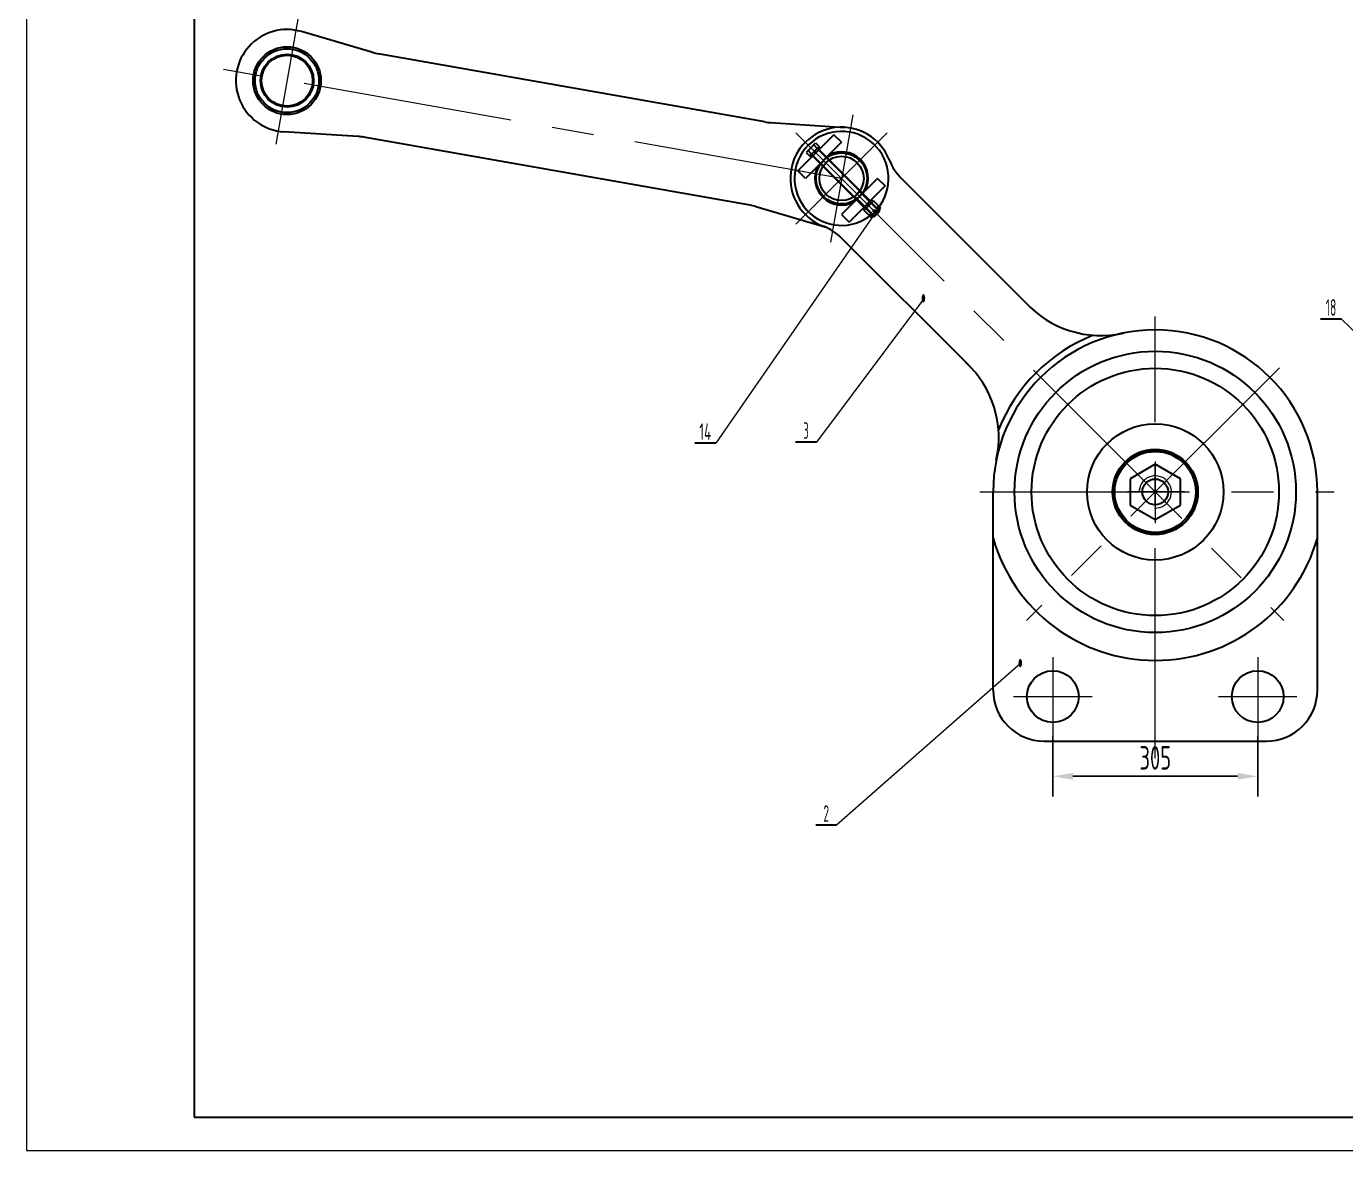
# Model space of a CAD drawing. Header units: millimetres. Extents: x 0 to 4200, y 0 to 2970.
# Drawn here: x 0 to 1964, y 0 to 1674 of the extents above; entities that cross this region are included whole.
import ezdxf
from ezdxf.enums import TextEntityAlignment as Align

# ---------------------------------------------------------------- set-up
doc = ezdxf.new("R2010")
doc.units = ezdxf.units.MM
doc.header["$LTSCALE"] = 100
doc.linetypes.add('F', pattern=[0.75, 0.5, -0.25])
doc.linetypes.add('G', pattern=[2, 1.25, -0.25, 0.25, -0.25])
doc.layers.get('0').update_dxf_attribs({"lineweight": 30})
doc.layers.get('Defpoints').update_dxf_attribs({"lineweight": 30})
for name, color, linetype, lineweight in [('01', 7, 'Continuous', 30), ('02', 1, 'Continuous', 13), ('04', 2, 'F', 13), ('05', 4, 'G', 13), ('08', 1, 'Continuous', 13), ('11', 3, 'Continuous', 13)]:
    doc.layers.add(name, color=color, linetype=linetype, lineweight=lineweight)
doc.styles.get("Standard").update_dxf_attribs({"font": 'isocp', "width": 0.707, "bigfont": 'intecad.shx'})
doc.dimstyles.new('INTE', dxfattribs={"dimscale": 10, "dimtxt": 3.5, "dimasz": 3, "dimexe": 3, "dimexo": 0, "dimgap": 1, "dimtad": 1, "dimdec": 1, "dimzin": 9, "dimdsep": 46, "dimtxsty": 'Standard', "dimcen": 0, "dimclrd": 1, "dimclre": 1, "dimclrt": 3, "dimaunit": 1, "dimadec": 0, "dimazin": 0, "dimtfac": 1, "dimtdec": 1, "dimtmove": 0, "dimatfit": 0, "dimfxl": 0, "dimarcsym": 0})

# ---------------------------------------------------------------- blocks, each defined once
blk = doc.blocks.new('*U3')
at = {"layer": '01'}
for p, q in [((0, 41.3), (-37.5, 19.7)), ((37.5, 19.7), (0, 41.3)), ((-37.5, 19.7), (-37.5, -19.7)), ((37.5, -19.7), (37.5, 19.7)), ((-37.5, -19.7), (0, -41.3)), ((0, -41.3), (37.5, -19.7))]:
    blk.add_line(p, q, dxfattribs=at)
blk.add_circle((0, 0), 19.2, dxfattribs=at)
at = {"layer": '02'}
blk.add_arc((0, 0), 24, 267.6096, 182.3882, dxfattribs=at)
at = {"layer": '05'}
for p, q in [((0, 45.3), (0, -46.3)), ((44.1, 0), (-41.1, 0))]:
    blk.add_line(p, q, dxfattribs=at)
blk = doc.blocks.new('*U1')
at = {"layer": '01'}
for p, q in [((-9.2, 3.1), (-9.2, 0)), ((0, 3.1), (-9.2, 3.1)), ((-9.2, 0), (0, 0)), ((0, 0), (-1.8, 3.1)), ((0, 3.1), (1.8, 0)), ((0, 3.1), (9.2, 3.1)), ((9.2, 0), (0, 0)), ((9.2, 3.1), (9.2, 0))]:
    blk.add_line(p, q, dxfattribs=at)
at = {"layer": '05'}
blk.add_line((0, 5.2), (0, -2.1), dxfattribs=at)
blk = doc.blocks.new('*U2')
at = {"layer": '01'}
for p, q in [((-9.2, 3.1), (-9.2, 0)), ((0, 3.1), (-9.2, 3.1)), ((-9.2, 0), (0, 0)), ((0, 0), (-1.8, 3.1)), ((0, 3.1), (1.8, 0)), ((0, 3.1), (9.2, 3.1)), ((9.2, 0), (0, 0)), ((9.2, 3.1), (9.2, 0))]:
    blk.add_line(p, q, dxfattribs=at)
at = {"layer": '05'}
blk.add_line((0, 5.2), (0, -2.1), dxfattribs=at)
blk = doc.blocks.new('*U4')
at = {"layer": '01'}
for p, q in [((-15.8, 10), (0, 10)), ((-15.8, 1.7), (-15.8, 10)), ((-15.8, 8.4), (-11.7, 8.4)), ((-11.7, 6.6), (-15.8, 6.6)), ((-15.8, 5), (0, 5)), ((-15.8, 1.7), (-11.7, 1.7)), ((-10.8, 7.5), (-10.8, 7.5)), ((-10.8, 0.9), (-10.8, 0)), ((-10.8, -0.9), (-10.8, 0)), ((0, 10), (0, 0)), ((0, -10), (0, 0)), ((-15.8, -1.7), (-15.8, -10)), ((-15.8, -1.7), (-11.7, -1.7)), ((-15.8, -5), (0, -5)), ((-11.7, -6.6), (-15.8, -6.6)), ((-15.8, -8.4), (-11.7, -8.4)), ((-15.8, -10), (0, -10)), ((-10.8, -7.5), (-10.8, -7.5))]:
    blk.add_line(p, q, dxfattribs=at)
for centre, start, end in [((-11.7, 7.5), 0, 90), ((-11.7, 7.5), 270, 0), ((-11.7, 0.9), 0.0999, 90), ((-11.7, -0.9), 270.0006, 359.9001), ((-11.7, -7.5), 0, 90), ((-11.7, -7.5), 270, 0)]:
    blk.add_arc(centre, 0.875, start, end, dxfattribs=at)
at = {"layer": '05'}
blk.add_line((-19, 0), (4.4, 0), dxfattribs=at)
blk = doc.blocks.new('*D5')
at = {"layer": '08', "color": 1, "lineweight": -2}
for p, q in [((1528, 617.8), (1528, 527.5)), ((1833, 617.8), (1833, 527.5)), ((1558, 557.5), (1803, 557.5))]:
    blk.add_line(p, q, dxfattribs=at)
at = {"layer": '08', "color": 1}
for points in [[(1558, 562.5), (1558, 552.5), (1528, 557.5)], [(1803, 562.5), (1803, 552.5), (1833, 557.5)]]:
    blk.add_solid(points, dxfattribs=at)
at = {"layer": 'Defpoints', "color": 0}
for p in [(1528, 617.8), (1833, 617.8), (1833, 557.5)]:
    blk.add_point(p, dxfattribs=at)
at = {"layer": '08', "color": 3, "insert": (1680.5, 585), "char_height": 35, "attachment_point": 5}
blk.add_mtext('305', dxfattribs=at)
blk = doc.blocks.new('*U19')
at = {"layer": '01'}
for points in [[(25, 292), (25, 5)], [(25, 5), (415, 5)]]:
    blk.add_lwpolyline(points, dxfattribs=at)
at = {"layer": '02'}
for points in [[(0, 297), (0, 0)], [(0, 0), (420, 0)]]:
    blk.add_lwpolyline(points, dxfattribs=at)

msp = doc.modelspace()

# ---------------------------------------------------------------- linework, layer by layer
at = {"ltscale": 2.5}
for p, q in [((1099.35, 1532.13), (524.03, 1633.57)), ((1077.48, 1408.06), (502.15, 1509.5)), ((1491.87, 1258.73), (1301.88, 1448.73)), ((1402.79, 1169.65), (1212.79, 1359.64)), ((1957.62, 1238.44), (1926.62, 1238.44)), ((1026.11, 1053.49), (995.11, 1053.49)), ((1176.12, 1055.11), (1145.12, 1055.11)), ((1206.15, 484.73), (1175.15, 484.73))]:
    msp.add_line(p, q, dxfattribs=at)
for centre, radius in [((388.02, 1593.59), 50.5), ((388.02, 1593.59), 47.5), ((1680.46, 981.06), 0)]:
    msp.add_circle(centre, radius, dxfattribs=at)
for centre, radius, start, end in [((388.02, 1593.59), 76.2, 73.64196, 266.35804), ((1213.48, 1448.04), 76.2, 20.95412, 249.04588), ((1355.62, 1502.47), 76, 200.95412, 225), ((1159.05, 1305.9), 76, 45, 69.04588), ((1599.64, 1366.5), 152.54, 222.55815, 282.62442), ((1295.03, 1061.89), 152.54, 347.37558, 47.44185)]:
    msp.add_arc(centre, radius, start, end, dxfattribs=at)
at = {"layer": '01', "color": 7, "linetype": 'Continuous', "ltscale": 2.5}
for p, q in [((515.8, 1635.5), (409.48, 1666.71)), ((493.76, 1510.51), (383.18, 1517.54)), ((1107.74, 1531.12), (1218.32, 1524.08)), ((1085.7, 1406.13), (1192.02, 1374.92))]:
    msp.add_line(p, q, dxfattribs=at)
at = {"layer": '01', "ltscale": 2.5}
for p, q in [((1202.17, 1513.09), (1148.43, 1459.35)), ((1213.48, 1501.78), (1202.17, 1513.09)), ((1213.48, 1501.78), (1159.74, 1448.04)), ((1167.81, 1493.72), (1160.72, 1486.64)), ((1167.81, 1493.72), (1174.89, 1500.8)), ((1177.35, 1492.66), (1172.05, 1497.96)), ((1180.19, 1495.5), (1173.11, 1488.41)), ((1174.89, 1500.8), (1180.19, 1495.5)), ((1177.35, 1492.66), (1270.69, 1399.32)), ((1160.72, 1486.64), (1166.03, 1481.33)), ((1168.87, 1484.17), (1163.56, 1489.47)), ((1166.03, 1481.33), (1173.11, 1488.41)), ((1168.87, 1484.17), (1262.2, 1390.83)), ((1159.74, 1448.04), (1148.43, 1459.35)), ((1267.22, 1448.04), (1213.48, 1394.3)), ((1278.54, 1436.72), (1224.8, 1382.98)), ((1267.22, 1448.04), (1278.54, 1436.72)), ((1232.51, 1420.53), (1240.99, 1429.02)), ((1262.2, 1390.83), (1270.69, 1399.32)), ((1213.48, 1394.3), (1224.8, 1382.98)), ((1439.16, 685.76), (1439.16, 981.06)), ((1921.76, 685.76), (1921.76, 981.06)), ((1515.16, 609.76), (1845.76, 609.76))]:
    msp.add_line(p, q, dxfattribs=at)
for centre, radius in [((388.02, 1593.59), 39.5), ((388.02, 1593.59), 38), ((1213.48, 1448.04), 38), ((1213.48, 1448.04), 33), ((1263.62, 1397.9), 1.6), ((1680.46, 981.06), 209.5), ((1680.46, 981.06), 184.15), ((1680.46, 981.06), 101.47), ((1680.46, 981.06), 63.5), ((1680.46, 981.06), 62.75), ((1680.46, 981.06), 60.25), ((1527.96, 676.26), 38.5), ((1832.96, 676.26), 38.5)]:
    msp.add_circle(centre, radius, dxfattribs=at)
at = {"layer": '01', "color": 7, "linetype": 'Continuous', "ltscale": 2.5}
for centre, start, end in [((537.26, 1708.61), 253.64196, 260), ((1112.58, 1607.17), 260, 266.35804), ((488.92, 1434.46), 80, 86.35804), ((1064.24, 1333.01), 73.64196, 80)]:
    msp.add_arc(centre, 76.2, start, end, dxfattribs=at)
at = {"layer": '01', "ltscale": 2.5}
for centre, radius, start, end in [((1213.48, 1448.04), 70, 319.9171, 310.0829), ((1213.48, 1448.04), 39.7, 331.82786, 118.17214), ((1213.48, 1448.04), 39.7, 151.82786, 298.17214), ((1680.46, 981.06), 241.3, 0, 180), ((1680.46, 981.06), 250.95, 111.59822, 158.40178), ((1680.46, 981.06), 251, 195.98068, 344.01932), ((1515.16, 685.76), 76, 180, 270), ((1845.76, 685.76), 76, 270, 0)]:
    msp.add_arc(centre, radius, start, end, dxfattribs=at)
at = {"layer": '02', "ltscale": 2.5}
for p, q in [((1263.05, 1391.68), (1233.35, 1421.38)), ((1269.84, 1398.47), (1240.14, 1428.17)), ((1263.85, 1397.03), (1026.11, 1053.49)), ((1335.32, 1268.26), (1176.12, 1055.11)), ((2177.19, 1027.5), (1957.62, 1238.44)), ((1479.51, 724.89), (1206.15, 484.73))]:
    msp.add_line(p, q, dxfattribs=at)
at = {"layer": '04', "ltscale": 2.5}
for p, q in [((1234.95, 1416.68), (1170.35, 1481.27)), ((1244.84, 1426.58), (1180.25, 1491.17)), ((1246.72, 1404.9), (1235.4, 1416.22)), ((1256.62, 1414.8), (1245.3, 1426.12))]:
    msp.add_line(p, q, dxfattribs=at)
at = {"layer": '05', "ltscale": 2.5}
for p, q in [((404.72, 1688.33), (371.31, 1498.85)), ((1213.48, 1448.04), (293.28, 1610.3)), ((1230.19, 1542.78), (1196.78, 1353.3)), ((1145.46, 1516.06), (1872.08, 789.44)), ((1281.51, 1516.06), (1145.46, 1380.01)), ((1260.88, 1395.17), (1266.45, 1400.73)), ((1680.46, 584.76), (1680.46, 1242.36)), ((1865.22, 1165.83), (1488.83, 789.44)), ((1419.16, 981.06), (1946.76, 981.06)), ((1527.96, 734.76), (1527.96, 617.76)), ((1832.96, 734.76), (1832.96, 617.76)), ((1469.46, 676.26), (1586.46, 676.26)), ((1774.46, 676.26), (1891.46, 676.26))]:
    msp.add_line(p, q, dxfattribs=at)

# ---------------------------------------------------------------- block references
at = {"layer": '01', "xscale": 10, "yscale": 10, "zscale": 10}
msp.add_blockref('*U19', (0, 0), dxfattribs=at)
at = {"layer": '01', "ltscale": 2.5, "xscale": -1}
for name, p, rotation in [('*U1', (1175.3, 1486.22), 44.99999999999992), ('*U4', (1253.86, 1407.66), 315), ('*U2', (1251.67, 1409.85), 225)]:
    msp.add_blockref(name, p, dxfattribs=dict(at, rotation=rotation))
at = {"layer": '01', "ltscale": 2.5}
msp.add_blockref('*U3', (1680.46, 981.06), dxfattribs=at)

# ---------------------------------------------------------------- texts
at = {"layer": '02', "ltscale": 2.5, "width": 0.605172}
for p, p2 in [((1332.32, 1263.26), (1338.32, 1263.26)), ((1476.51, 719.89), (1482.51, 719.89))]:
    msp.add_text('\\M+5A1F1', height=10, dxfattribs=at).set_placement(p, p2, align=Align.FIT)
at = {"layer": '11', "ltscale": 2.5}
for s, height, width, p, p2 in [('18', 24.749, 0.606, (1934.25, 1243.44), (1949.99, 1243.44)), ('14', 24.749, 0.614783, (1001.86, 1058.49), (1019.36, 1058.49)), ('3', 24.75, 0.527686, (1156.75, 1060.11), (1164.48, 1060.11)), ('2', 24.75, 0.562593, (1186.41, 489.73), (1194.9, 489.73))]:
    msp.add_text(s, height=height, dxfattribs=dict(at, width=width)).set_placement(p, p2, align=Align.FIT)

# ---------------------------------------------------------------- dimensions: what is measured, and where the dimension line sits
at = {"layer": '08', "ltscale": 2.5}
dim = msp.add_linear_dim(base=(1832.96, 557.5), p1=(1527.96, 617.76), p2=(1832.96, 617.76), dimstyle='INTE', dxfattribs=at)
dim.commit()
dim.dimension.update_dxf_attribs({"geometry": '*D5', "text_midpoint": (1680.46, 585)})

doc.saveas('drawing.dxf')
